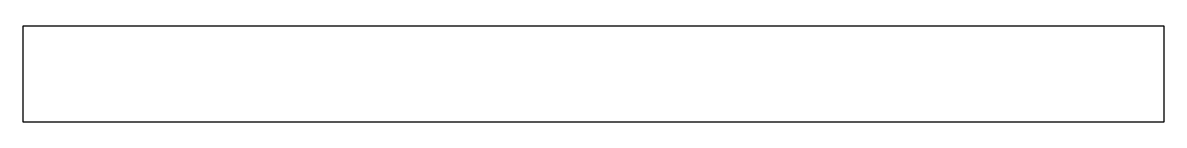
# Model space of a CAD drawing. Header units: millimetres. Extents: x 0 to 119, y 0 to 10.
import ezdxf

# ---------------------------------------------------------------- set-up
doc = ezdxf.new("R2010")
doc.units = ezdxf.units.MM

msp = doc.modelspace()

# ---------------------------------------------------------------- linework, layer by layer
msp.add_lwpolyline([(118.591, 10), (0, 10), (0, 0), (118.591, 0)], close=True)

doc.saveas('drawing.dxf')
